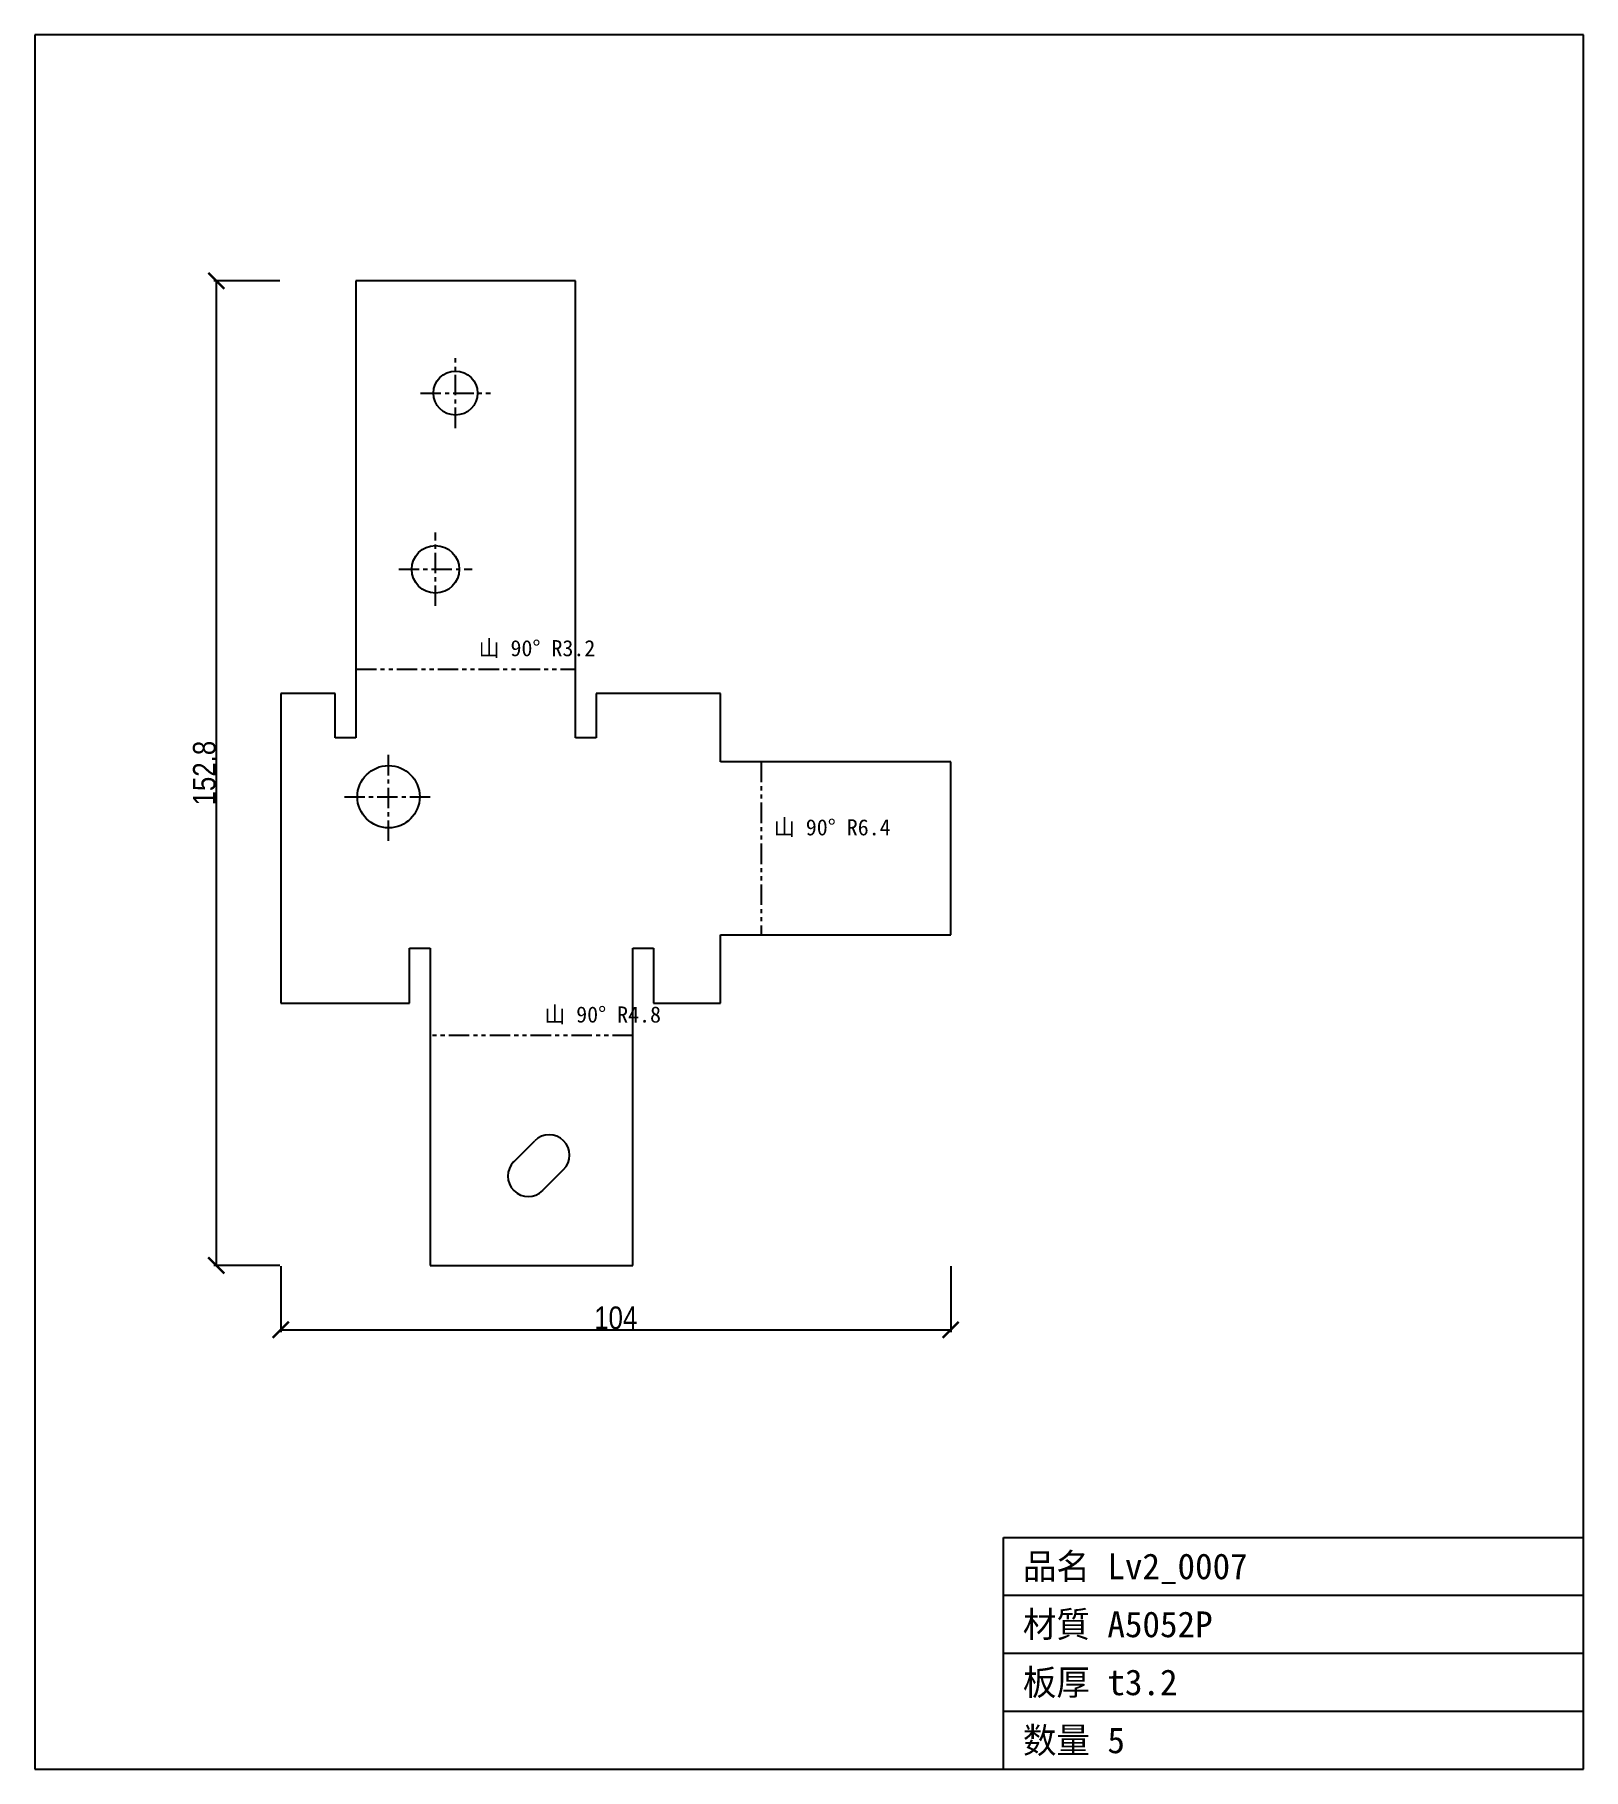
# Model space of a CAD drawing. Header units: millimetres. Extents: x -38 to 202, y -119 to 150.
import ezdxf

# ---------------------------------------------------------------- set-up
doc = ezdxf.new("R2010")
doc.units = ezdxf.units.MM
doc.linetypes.add('CENTER', pattern=[5.08, 3.175, -0.635, 0.635, -0.635])
doc.linetypes.add('PHANTOM', pattern=[6.35, 3.175, -0.635, 0.635, -0.635, 0.635, -0.635])
for name, color, linetype in [('中心線', 7, 'Continuous'), ('図枠', 7, 'Continuous'), ('外形', 7, 'Continuous'), ('寸法', 7, 'Continuous'), ('文字', 7, 'Continuous'), ('曲げ線', 7, 'Continuous')]:
    doc.layers.add(name, color=color, linetype=linetype)
doc.styles.add('OpenSansCondensed-Light', font='OpenSansCondensed-Light.ttf')
doc.dimstyles.new('EZDXF', dxfattribs={"dimtxt": 0.25, "dimasz": 0.175, "dimexe": 0.375, "dimexo": 0.125, "dimgap": 0.1, "dimtad": 1, "dimlfac": 100, "dimzin": 12, "dimdsep": 46, "dimtxsty": 'OpenSansCondensed-Light', "dimblk": 'ARCHTICK', "dimcen": 2.5, "dimazin": 3, "dimtfac": 0.5, "dimtmove": 2, "dimatfit": 3})

# ---------------------------------------------------------------- blocks, each defined once
blk = doc.blocks.new('_ARCHTICK')
at = {"color": 0, "linetype": 'BYBLOCK', "const_width": 0.15}
blk.add_lwpolyline([(-0.5, -0.5), (0.5, 0.5)], dxfattribs=at)

msp = doc.modelspace()

# ---------------------------------------------------------------- linework, layer by layer
at = {"layer": '中心線', "color": 1, "linetype": 'CENTER'}
for p, q in [((27.12, 89.23), (27.12, 100.08)), ((21.69, 94.66), (32.54, 94.66)), ((24.01, 61.62), (24.01, 73.01)), ((18.32, 67.31), (29.71, 67.31)), ((16.73, 25.16), (16.73, 38.85)), ((9.88, 32.01), (23.57, 32.01))]:
    msp.add_line(p, q, dxfattribs=at)
at = {"layer": '図枠'}
for p, q in [((202.2, 150.28), (-38.2, 150.28)), ((-38.2, 150.28), (-38.2, -118.92)), ((202.2, -118.92), (202.2, 150.28)), ((112.2, -118.92), (112.2, -82.92)), ((112.2, -82.92), (202.2, -82.92)), ((112.2, -91.92), (202.2, -91.92)), ((112.2, -100.92), (202.2, -100.92)), ((112.2, -109.92), (202.2, -109.92)), ((-38.2, -118.92), (202.2, -118.92))]:
    msp.add_line(p, q, dxfattribs=at)
at = {"layer": '外形'}
for p, q in [((45.75, 112.08), (11.67, 112.08)), ((11.67, 112.08), (11.67, 41.15)), ((45.75, 41.15), (45.75, 112.08)), ((8.47, 48.05), (0, 48.05)), ((0, 48.05), (0, 0)), ((8.47, 41.15), (8.47, 48.05)), ((68.26, 48.05), (48.95, 48.05)), ((48.95, 48.05), (48.95, 41.15)), ((68.26, 37.45), (68.26, 48.05)), ((11.67, 41.15), (8.47, 41.15)), ((48.95, 41.15), (45.75, 41.15)), ((104, 37.45), (68.26, 37.45)), ((104, 10.6), (104, 37.45)), ((19.97, 0), (19.97, 8.5)), ((19.97, 8.5), (23.17, 8.5)), ((23.17, 8.5), (23.17, -40.72)), ((54.66, -40.72), (54.66, 8.5)), ((54.66, 8.5), (57.86, 8.5)), ((57.86, 8.5), (57.86, 0)), ((68.26, 0), (68.26, 10.6)), ((68.26, 10.6), (104, 10.6)), ((0, 0), (19.97, 0)), ((57.86, 0), (68.26, 0)), ((36.18, -24.62), (39.43, -21.37)), ((43.91, -25.84), (40.65, -29.1)), ((23.17, -40.72), (54.66, -40.72))]:
    msp.add_line(p, q, dxfattribs=at)
for centre, radius in [((27.12, 94.66), 3.42), ((24.01, 67.31), 3.69), ((16.73, 32.01), 4.84)]:
    msp.add_circle(centre, radius, dxfattribs=at)
for centre, start, end in [((41.67, -23.61), -45, 135), ((38.42, -26.86), 135, -45)]:
    msp.add_arc(centre, 3.17, start, end, dxfattribs=at)
at = {"layer": '曲げ線', "color": 4, "linetype": 'PHANTOM'}
for p, q in [((11.67, 51.82), (45.75, 51.82)), ((74.55, 37.45), (74.55, 10.6)), ((54.66, -5.03), (23.17, -5.03))]:
    msp.add_line(p, q, dxfattribs=at)

# ---------------------------------------------------------------- texts
at = {"layer": '文字'}
for s, height, p in [('山 90° R3.2', 2.5, (30.71, 53.82)), ('山 90° R6.4', 2.5, (76.55, 26.02)), ('山 90° R4.8', 2.5, (40.91, -3.03)), ('品名 Lv2_0007', 4, (115.2, -89.42)), ('材質 A5052P', 4, (115.2, -98.42)), ('板厚 t3.2', 4, (115.2, -107.42)), ('数量 5', 4, (115.2, -116.42))]:
    msp.add_text(s, height=height, dxfattribs=at).set_placement(p)

# ---------------------------------------------------------------- dimensions: what is measured, and where the dimension line sits
at = {"layer": '寸法'}
msp.add_linear_dim(base=(-10, -40.72), p1=(0, -40.72), p2=(0, 112.08), angle=90, dimstyle='EZDXF', override={"dimtxt": 3.5, "dimasz": 2.5, "dimdec": 1, "dimlfac": 1}, dxfattribs=at).render()
msp.add_linear_dim(base=(0, -50.72), p1=(0, -40.72), p2=(104, -40.72), dimstyle='EZDXF', override={"dimtxt": 3.5, "dimasz": 2.5, "dimdec": 1, "dimlfac": 1}, dxfattribs=at).render()

doc.saveas('drawing.dxf')
